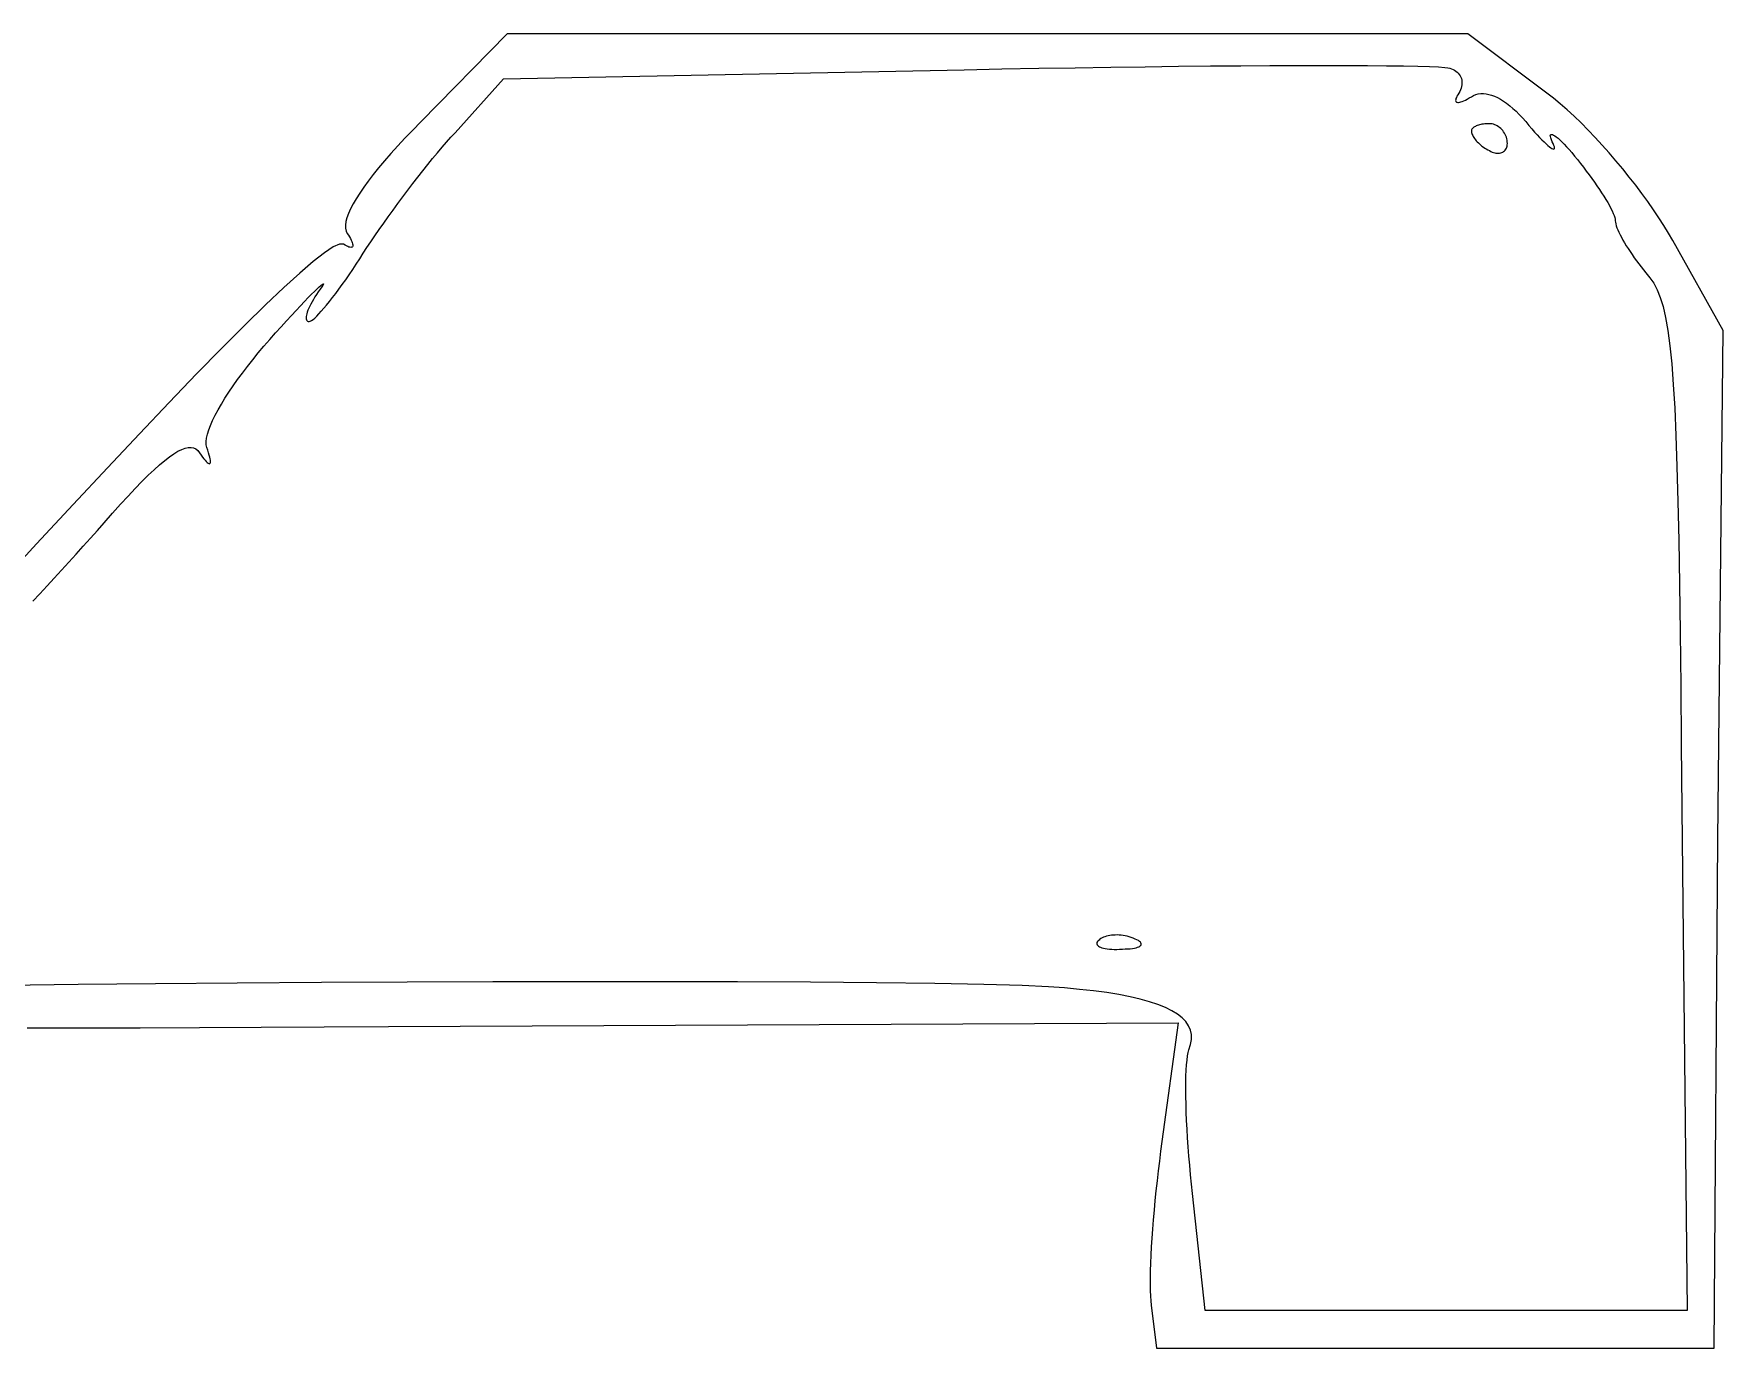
# Model space of a CAD drawing. Header units: metres. Extents: x -108.8 to -17.6, y -35.7 to 35.8.
# Drawn here: x -100.46 to -87.2, y 1.29 to 11.61 of the extents above; entities that cross this region are included whole.
import ezdxf

# ---------------------------------------------------------------- set-up
doc = ezdxf.new("R2010")
doc.units = ezdxf.units.M

msp = doc.modelspace()

# ---------------------------------------------------------------- linework, layer by layer
for p, q in [((-96.7424, 11.6089), (-97.4198, 10.9174)), ((-89.2071, 11.6089), (-96.7424, 11.6089)), ((-88.5862, 11.1432), (-89.2071, 11.6089)), ((-96.7707, 11.2561), (-93.1582, 11.3267)), ((-93.1582, 11.3267), (-92.8619, 11.3327)), ((-92.8619, 11.3327), (-92.5707, 11.3381)), ((-92.5707, 11.3381), (-92.2856, 11.3429)), ((-92.2856, 11.3429), (-92.0075, 11.3471)), ((-92.0075, 11.3471), (-91.7376, 11.3507)), ((-91.7376, 11.3507), (-91.4769, 11.3537)), ((-91.4769, 11.3537), (-91.2263, 11.3562)), ((-91.2263, 11.3562), (-90.9869, 11.358)), ((-90.9869, 11.358), (-90.7598, 11.3594)), ((-90.7598, 11.3594), (-90.5459, 11.3602)), ((-90.5459, 11.3602), (-90.3463, 11.3604)), ((-90.3463, 11.3604), (-90.162, 11.3602)), ((-90.162, 11.3602), (-89.9941, 11.3594)), ((-89.9941, 11.3594), (-89.8435, 11.3582)), ((-89.8435, 11.3582), (-89.7113, 11.3564)), ((-89.7113, 11.3564), (-89.5986, 11.3542)), ((-89.5986, 11.3542), (-89.5063, 11.3515)), ((-89.5063, 11.3515), (-89.4355, 11.3484)), ((-89.4355, 11.3484), (-89.3871, 11.3448)), ((-89.3871, 11.3448), (-89.3623, 11.3408)), ((-89.3623, 11.3408), (-89.3479, 11.338)), ((-89.3479, 11.338), (-89.3344, 11.3341)), ((-89.3344, 11.3341), (-89.3218, 11.329)), ((-89.3218, 11.329), (-89.3102, 11.3229)), ((-89.3102, 11.3229), (-89.2995, 11.3159)), ((-89.2995, 11.3159), (-89.2898, 11.3079)), ((-89.2898, 11.3079), (-89.2812, 11.2991)), ((-89.2812, 11.2991), (-89.2736, 11.2895)), ((-89.2736, 11.2895), (-89.2671, 11.2793)), ((-89.2671, 11.2793), (-89.2618, 11.2684)), ((-89.2618, 11.2684), (-89.2576, 11.2571)), ((-97.1517, 10.8328), (-96.7707, 11.2561)), ((-89.2776, 11.1432), (-89.2854, 11.131)), ((-89.2699, 11.156), (-89.2776, 11.1432)), ((-89.2636, 11.1689), (-89.2699, 11.156)), ((-89.2588, 11.1819), (-89.2636, 11.1689)), ((-89.2553, 11.1949), (-89.2588, 11.1819)), ((-89.2576, 11.2571), (-89.2546, 11.2453)), ((-89.2532, 11.2078), (-89.2553, 11.1949)), ((-89.2546, 11.2453), (-89.2529, 11.2331)), ((-89.2524, 11.2206), (-89.2532, 11.2078)), ((-89.2529, 11.2331), (-89.2524, 11.2206)), ((-89.1434, 11.1315), (-89.1245, 11.1364)), ((-89.1245, 11.1364), (-89.1048, 11.1389)), ((-89.1048, 11.1389), (-89.0845, 11.1393)), ((-89.0845, 11.1393), (-89.0636, 11.1373)), ((-89.0636, 11.1373), (-89.042, 11.1332)), ((-89.042, 11.1332), (-89.0199, 11.127)), ((-88.5347, 11.1031), (-88.5862, 11.1432)), ((-89.3019, 11.0932), (-89.3026, 11.0864)), ((-89.3026, 11.0864), (-89.3018, 11.0808)), ((-89.2999, 11.101), (-89.3019, 11.0932)), ((-89.3018, 11.0808), (-89.2998, 11.0764)), ((-89.2965, 11.1099), (-89.2999, 11.101)), ((-89.2998, 11.0764), (-89.2964, 11.0731)), ((-89.2917, 11.1199), (-89.2965, 11.1099)), ((-89.2964, 11.0731), (-89.2918, 11.0709)), ((-89.2918, 11.0709), (-89.2858, 11.0699)), ((-89.2854, 11.131), (-89.2917, 11.1199)), ((-89.2858, 11.0699), (-89.2787, 11.0701)), ((-89.2787, 11.0701), (-89.2703, 11.0714)), ((-89.2703, 11.0714), (-89.2607, 11.074)), ((-89.2607, 11.074), (-89.2499, 11.0777)), ((-89.2499, 11.0777), (-89.2379, 11.0827)), ((-89.2379, 11.0827), (-89.2248, 11.0889)), ((-89.2248, 11.0889), (-89.2106, 11.0963)), ((-89.2106, 11.0963), (-89.1953, 11.105)), ((-89.1953, 11.105), (-89.1789, 11.115)), ((-89.1789, 11.115), (-89.1615, 11.1244)), ((-89.1615, 11.1244), (-89.1434, 11.1315)), ((-89.0199, 11.127), (-88.9973, 11.1185)), ((-88.9973, 11.1185), (-88.9743, 11.1079)), ((-88.9743, 11.1079), (-88.9508, 11.0952)), ((-88.9508, 11.0952), (-88.9269, 11.0804)), ((-88.9269, 11.0804), (-88.9027, 11.0636)), ((-88.9027, 11.0636), (-88.8782, 11.0447)), ((-88.8782, 11.0447), (-88.8534, 11.0237)), ((-88.8534, 11.0237), (-88.8285, 11.0007)), ((-88.8285, 11.0007), (-88.8033, 10.9758)), ((-88.482, 11.0594), (-88.5347, 11.1031)), ((-88.4282, 11.0122), (-88.482, 11.0594)), ((-88.3737, 10.9619), (-88.4282, 11.0122)), ((-97.4198, 10.9174), (-97.4837, 10.8527)), ((-89.1687, 10.8676), (-89.1723, 10.8636)), ((-89.1644, 10.8715), (-89.1687, 10.8676)), ((-89.1593, 10.8753), (-89.1644, 10.8715)), ((-89.1536, 10.8789), (-89.1593, 10.8753)), ((-89.1472, 10.8824), (-89.1536, 10.8789)), ((-89.1401, 10.8857), (-89.1472, 10.8824)), ((-89.1324, 10.8887), (-89.1401, 10.8857)), ((-89.124, 10.8916), (-89.1324, 10.8887)), ((-89.1151, 10.8942), (-89.124, 10.8916)), ((-89.1056, 10.8965), (-89.1151, 10.8942)), ((-89.0955, 10.8985), (-89.1056, 10.8965)), ((-89.085, 10.9002), (-89.0955, 10.8985)), ((-89.0739, 10.9015), (-89.085, 10.9002)), ((-89.0623, 10.9025), (-89.0739, 10.9015)), ((-89.0503, 10.9031), (-89.0623, 10.9025)), ((-89.0378, 10.9033), (-89.0503, 10.9031)), ((-89.0272, 10.9028), (-89.0378, 10.9033)), ((-89.0167, 10.9013), (-89.0272, 10.9028)), ((-89.0063, 10.8988), (-89.0167, 10.9013)), ((-88.996, 10.8953), (-89.0063, 10.8988)), ((-88.986, 10.891), (-88.996, 10.8953)), ((-88.9762, 10.8858), (-88.986, 10.891)), ((-88.9667, 10.8798), (-88.9762, 10.8858)), ((-88.9576, 10.8731), (-88.9667, 10.8798)), ((-88.9489, 10.8656), (-88.9576, 10.8731)), ((-88.8033, 10.9758), (-88.7781, 10.9489)), ((-88.7781, 10.9489), (-88.7527, 10.92)), ((-88.7527, 10.92), (-88.7273, 10.8892)), ((-88.7273, 10.8892), (-88.7046, 10.8627)), ((-88.3188, 10.9088), (-88.3737, 10.9619)), ((-88.2635, 10.8533), (-88.3188, 10.9088)), ((-97.5442, 10.7897), (-97.6012, 10.7285)), ((-97.4837, 10.8527), (-97.5442, 10.7897)), ((-97.2537, 10.7181), (-97.2183, 10.759)), ((-97.2183, 10.759), (-97.1842, 10.7974)), ((-97.1842, 10.7974), (-97.1517, 10.8328)), ((-89.1785, 10.8511), (-89.1789, 10.8469)), ((-89.1789, 10.8469), (-89.1785, 10.8403)), ((-89.1772, 10.8553), (-89.1785, 10.8511)), ((-89.1785, 10.8403), (-89.1772, 10.8334)), ((-89.1752, 10.8595), (-89.1772, 10.8553)), ((-89.1772, 10.8334), (-89.1752, 10.8261)), ((-89.1723, 10.8636), (-89.1752, 10.8595)), ((-89.1752, 10.8261), (-89.1723, 10.8185)), ((-89.1723, 10.8185), (-89.1687, 10.8107)), ((-89.1687, 10.8107), (-89.1644, 10.8027)), ((-89.1644, 10.8027), (-89.1593, 10.7945)), ((-89.1593, 10.7945), (-89.1536, 10.7861)), ((-89.1536, 10.7861), (-89.1472, 10.7777)), ((-89.1472, 10.7777), (-89.1401, 10.7693)), ((-89.1401, 10.7693), (-89.1324, 10.7608)), ((-89.1324, 10.7608), (-89.124, 10.7524)), ((-89.124, 10.7524), (-89.1151, 10.7441)), ((-89.1151, 10.7441), (-89.1056, 10.7359)), ((-89.1056, 10.7359), (-89.0955, 10.7278)), ((-88.9408, 10.8575), (-88.9489, 10.8656)), ((-88.9331, 10.8487), (-88.9408, 10.8575)), ((-88.926, 10.8393), (-88.9331, 10.8487)), ((-88.9196, 10.8294), (-88.926, 10.8393)), ((-88.9138, 10.819), (-88.9196, 10.8294)), ((-88.9088, 10.8081), (-88.9138, 10.819)), ((-88.9046, 10.7968), (-88.9088, 10.8081)), ((-88.9012, 10.7851), (-88.9046, 10.7968)), ((-88.8987, 10.773), (-88.9012, 10.7851)), ((-88.8972, 10.7607), (-88.8987, 10.773)), ((-88.8987, 10.7282), (-88.8972, 10.7378)), ((-88.8967, 10.7481), (-88.8972, 10.7607)), ((-88.8972, 10.7378), (-88.8967, 10.7481)), ((-88.7046, 10.8627), (-88.683, 10.838)), ((-88.683, 10.838), (-88.6625, 10.8154)), ((-88.6625, 10.8154), (-88.6432, 10.7947)), ((-88.6432, 10.7947), (-88.6252, 10.7761)), ((-88.6252, 10.7761), (-88.6086, 10.7596)), ((-88.6086, 10.7596), (-88.5933, 10.7451)), ((-88.5933, 10.7451), (-88.5794, 10.7328)), ((-88.5599, 10.8098), (-88.5587, 10.8156)), ((-88.5591, 10.8017), (-88.5599, 10.8098)), ((-88.5563, 10.791), (-88.5591, 10.8017)), ((-88.5587, 10.8156), (-88.5554, 10.8188)), ((-88.5512, 10.7779), (-88.5563, 10.791)), ((-88.5554, 10.8188), (-88.5503, 10.8197)), ((-88.5439, 10.7622), (-88.5512, 10.7779)), ((-88.5503, 10.8197), (-88.5434, 10.8182)), ((-88.5365, 10.7466), (-88.5439, 10.7622)), ((-88.5434, 10.8182), (-88.5348, 10.8143)), ((-88.5311, 10.7334), (-88.5365, 10.7466)), ((-88.5348, 10.8143), (-88.5245, 10.8081)), ((-88.5245, 10.8081), (-88.5126, 10.7995)), ((-88.5126, 10.7995), (-88.4992, 10.7886)), ((-88.4992, 10.7886), (-88.4843, 10.7755)), ((-88.4843, 10.7755), (-88.4681, 10.76)), ((-88.4681, 10.76), (-88.4506, 10.7424)), ((-88.4506, 10.7424), (-88.4319, 10.7225)), ((-88.2082, 10.7955), (-88.2635, 10.8533)), ((-88.1532, 10.7359), (-88.2082, 10.7955)), ((-88.0986, 10.6747), (-88.1532, 10.7359)), ((-97.7046, 10.6121), (-97.751, 10.5569)), ((-97.6547, 10.6693), (-97.7046, 10.6121)), ((-97.6012, 10.7285), (-97.6547, 10.6693)), ((-97.3658, 10.5823), (-97.3276, 10.6295)), ((-97.3276, 10.6295), (-97.2902, 10.6748)), ((-97.2902, 10.6748), (-97.2537, 10.7181)), ((-89.0955, 10.7278), (-89.085, 10.72)), ((-89.085, 10.72), (-89.0739, 10.7124)), ((-89.0739, 10.7124), (-89.0623, 10.7051)), ((-89.0623, 10.7051), (-89.0503, 10.6982)), ((-89.0503, 10.6982), (-89.0378, 10.6917)), ((-89.0378, 10.6917), (-89.0272, 10.6858)), ((-89.0272, 10.6858), (-89.0167, 10.681)), ((-89.0167, 10.681), (-89.0063, 10.6773)), ((-89.0063, 10.6773), (-88.996, 10.6745)), ((-88.996, 10.6745), (-88.986, 10.6727)), ((-88.986, 10.6727), (-88.9762, 10.6718)), ((-88.9762, 10.6718), (-88.9667, 10.6719)), ((-88.9667, 10.6719), (-88.9576, 10.6729)), ((-88.9576, 10.6729), (-88.9489, 10.6748)), ((-88.9489, 10.6748), (-88.9408, 10.6776)), ((-88.9408, 10.6776), (-88.9331, 10.6811)), ((-88.9331, 10.6811), (-88.926, 10.6856)), ((-88.926, 10.6856), (-88.9196, 10.6908)), ((-88.9196, 10.6908), (-88.9138, 10.6968)), ((-88.9138, 10.6968), (-88.9088, 10.7036)), ((-88.9088, 10.7036), (-88.9046, 10.7111)), ((-88.9046, 10.7111), (-88.9012, 10.7193)), ((-88.9012, 10.7193), (-88.8987, 10.7282)), ((-88.5794, 10.7328), (-88.5671, 10.7226)), ((-88.5671, 10.7226), (-88.5562, 10.7146)), ((-88.5562, 10.7146), (-88.547, 10.7088)), ((-88.547, 10.7088), (-88.5394, 10.7053)), ((-88.5394, 10.7053), (-88.5334, 10.7041)), ((-88.5334, 10.7041), (-88.5293, 10.7052)), ((-88.5278, 10.7227), (-88.5311, 10.7334)), ((-88.5293, 10.7052), (-88.5269, 10.7086)), ((-88.5264, 10.7145), (-88.5278, 10.7227)), ((-88.5269, 10.7086), (-88.5264, 10.7145)), ((-88.4319, 10.7225), (-88.412, 10.7004)), ((-88.412, 10.7004), (-88.3911, 10.6761)), ((-88.3911, 10.6761), (-88.3692, 10.6497)), ((-88.3692, 10.6497), (-88.3463, 10.6211)), ((-88.3463, 10.6211), (-88.3232, 10.5914)), ((-88.0447, 10.6123), (-88.0986, 10.6747)), ((-87.9918, 10.5489), (-88.0447, 10.6123)), ((-97.7937, 10.5038), (-97.8327, 10.453)), ((-97.751, 10.5569), (-97.7937, 10.5038)), ((-97.4828, 10.4328), (-97.4436, 10.4837)), ((-97.4436, 10.4837), (-97.4045, 10.5336)), ((-97.4045, 10.5336), (-97.3658, 10.5823)), ((-88.3232, 10.5914), (-88.3003, 10.5616)), ((-88.3003, 10.5616), (-88.2779, 10.5318)), ((-88.2779, 10.5318), (-88.2559, 10.5021)), ((-88.2559, 10.5021), (-88.2345, 10.4727)), ((-88.2345, 10.4727), (-88.2139, 10.4437)), ((-87.94, 10.4848), (-87.9918, 10.5489)), ((-87.8897, 10.4205), (-87.94, 10.4848)), ((-97.8996, 10.3583), (-97.9273, 10.3145)), ((-97.868, 10.4045), (-97.8996, 10.3583)), ((-97.8327, 10.453), (-97.868, 10.4045)), ((-97.5611, 10.3292), (-97.5221, 10.3812)), ((-97.5221, 10.3812), (-97.4828, 10.4328)), ((-88.2139, 10.4437), (-88.194, 10.4151)), ((-88.194, 10.4151), (-88.175, 10.3872)), ((-88.175, 10.3872), (-88.1569, 10.36)), ((-88.1569, 10.36), (-88.14, 10.3336)), ((-87.8411, 10.356), (-87.8897, 10.4205)), ((-87.7944, 10.2919), (-87.8411, 10.356)), ((-97.9711, 10.2346), (-97.9872, 10.1986)), ((-97.9511, 10.2733), (-97.9711, 10.2346)), ((-97.9273, 10.3145), (-97.9511, 10.2733)), ((-97.675, 10.1733), (-97.6377, 10.225)), ((-97.6377, 10.225), (-97.5997, 10.277)), ((-97.5997, 10.277), (-97.5611, 10.3292)), ((-88.14, 10.3336), (-88.1241, 10.3082)), ((-88.1241, 10.3082), (-88.1096, 10.2838)), ((-88.1096, 10.2838), (-88.0964, 10.2606)), ((-88.0964, 10.2606), (-88.0847, 10.2387)), ((-88.0847, 10.2387), (-88.0745, 10.2183)), ((-88.0745, 10.2183), (-88.0659, 10.1993)), ((-87.7499, 10.2284), (-87.7944, 10.2919)), ((-87.7078, 10.1657), (-87.7499, 10.2284)), ((-98.0072, 10.1349), (-98.0112, 10.1073)), ((-98.0112, 10.1073), (-98.0111, 10.0827)), ((-98.0111, 10.0827), (-98.0068, 10.0611)), ((-97.9992, 10.1654), (-98.0072, 10.1349)), ((-97.9872, 10.1986), (-97.9992, 10.1654)), ((-97.7801, 10.0236), (-97.7464, 10.0724)), ((-97.7464, 10.0724), (-97.7112, 10.1224)), ((-97.7112, 10.1224), (-97.675, 10.1733)), ((-88.0659, 10.1993), (-88.0591, 10.1821)), ((-88.0591, 10.1821), (-88.0541, 10.1666)), ((-88.0541, 10.1666), (-88.051, 10.153)), ((-88.051, 10.153), (-88.05, 10.1413)), ((-88.05, 10.1413), (-88.0492, 10.1299)), ((-88.0492, 10.1299), (-88.0467, 10.1169)), ((-88.0467, 10.1169), (-88.0427, 10.1024)), ((-88.0427, 10.1024), (-88.0372, 10.0866)), ((-88.0372, 10.0866), (-88.0304, 10.0694)), ((-87.6684, 10.1042), (-87.7078, 10.1657)), ((-87.6318, 10.0443), (-87.6684, 10.1042)), ((-98.0573, 9.95886), (-98.1072, 9.93652)), ((-98.0266, 9.95789), (-98.0573, 9.95886)), ((-98.0144, 9.95015), (-98.0266, 9.95789)), ((-98.0033, 9.94386), (-98.0144, 9.95015)), ((-98.0068, 10.0611), (-97.9983, 10.0425)), ((-97.9933, 9.939), (-98.0033, 9.94386)), ((-97.9983, 10.0425), (-97.9884, 10.0282)), ((-97.9884, 10.0282), (-97.9797, 10.0146)), ((-97.9797, 10.0146), (-97.9722, 10.002)), ((-97.9722, 10.002), (-97.966, 9.99039)), ((-97.966, 9.99039), (-97.9611, 9.97971)), ((-97.9611, 9.97971), (-97.9573, 9.97003)), ((-97.9573, 9.97003), (-97.9547, 9.9614)), ((-97.9542, 9.942), (-97.9564, 9.93784)), ((-97.9547, 9.9614), (-97.9534, 9.95381)), ((-97.9532, 9.94734), (-97.9542, 9.942)), ((-97.9534, 9.95381), (-97.9532, 9.94734)), ((-97.8428, 9.93077), (-97.8123, 9.97629)), ((-97.8123, 9.97629), (-97.7801, 10.0236)), ((-88.0304, 10.0694), (-88.0222, 10.0511)), ((-88.0222, 10.0511), (-88.0127, 10.0318)), ((-88.0127, 10.0318), (-88.0021, 10.0115)), ((-88.0021, 10.0115), (-87.9904, 9.99036)), ((-87.9904, 9.99036), (-87.9777, 9.96846)), ((-87.9777, 9.96846), (-87.964, 9.94594)), ((-87.964, 9.94594), (-87.9494, 9.92288)), ((-87.5984, 9.9861), (-87.6318, 10.0443)), ((-87.2033, 9.28055), (-87.5984, 9.9861)), ((-98.2638, 9.82263), (-98.3703, 9.73145)), ((-98.1761, 9.89107), (-98.2638, 9.82263)), ((-98.1072, 9.93652), (-98.1761, 9.89107)), ((-97.9843, 9.93553), (-97.9933, 9.939)), ((-97.9765, 9.93341), (-97.9843, 9.93553)), ((-97.9698, 9.9326), (-97.9765, 9.93341)), ((-97.9642, 9.93311), (-97.9698, 9.9326)), ((-97.9597, 9.93484), (-97.9642, 9.93311)), ((-97.9564, 9.93784), (-97.9597, 9.93484)), ((-97.9266, 9.80029), (-97.8989, 9.84332)), ((-97.8989, 9.84332), (-97.8713, 9.88733)), ((-97.8713, 9.88733), (-97.8428, 9.93077)), ((-87.9494, 9.92288), (-87.934, 9.89941)), ((-87.934, 9.89941), (-87.9179, 9.87561)), ((-87.9179, 9.87561), (-87.9012, 9.85161)), ((-87.9012, 9.85161), (-87.8838, 9.82748)), ((-87.8838, 9.82748), (-87.866, 9.80338)), ((-98.3703, 9.73145), (-98.4953, 9.61765)), ((-98.0357, 9.64081), (-98.0089, 9.67853)), ((-98.0089, 9.67853), (-97.9817, 9.71777)), ((-97.9817, 9.71777), (-97.9543, 9.75841)), ((-97.9543, 9.75841), (-97.9266, 9.80029)), ((-87.866, 9.80338), (-87.8477, 9.77937)), ((-87.8477, 9.77937), (-87.829, 9.75558)), ((-87.829, 9.75558), (-87.8101, 9.7321)), ((-87.8101, 9.7321), (-87.7777, 9.69418)), ((-87.7777, 9.69418), (-87.7481, 9.65094)), ((-98.4953, 9.61765), (-98.6388, 9.48145)), ((-98.3035, 9.53804), (-98.2773, 9.56451)), ((-98.2773, 9.56451), (-98.2541, 9.58746)), ((-98.2505, 9.54379), (-98.2621, 9.52451)), ((-98.2541, 9.58746), (-98.2339, 9.60681)), ((-98.2379, 9.56371), (-98.2505, 9.54379)), ((-98.2244, 9.58415), (-98.2379, 9.56371)), ((-98.2339, 9.60681), (-98.217, 9.62248)), ((-98.21, 9.6051), (-98.2244, 9.58415)), ((-98.217, 9.62248), (-98.2033, 9.63438)), ((-98.1973, 9.62195), (-98.21, 9.6051)), ((-98.2033, 9.63438), (-98.1931, 9.64244)), ((-98.1887, 9.63443), (-98.1973, 9.62195)), ((-98.1931, 9.64244), (-98.1864, 9.64655)), ((-98.1841, 9.64264), (-98.1887, 9.63443)), ((-98.1864, 9.64655), (-98.1833, 9.64664)), ((-98.1833, 9.64664), (-98.1841, 9.64264)), ((-98.1121, 9.53828), (-98.0874, 9.57056)), ((-98.0874, 9.57056), (-98.0619, 9.60478)), ((-98.0619, 9.60478), (-98.0357, 9.64081)), ((-87.7481, 9.65094), (-87.7212, 9.60025)), ((-87.7212, 9.60025), (-87.6968, 9.53996)), ((-98.6388, 9.48145), (-98.8005, 9.323)), ((-98.4353, 9.39874), (-98.3985, 9.43842)), ((-98.3985, 9.43842), (-98.3642, 9.47491)), ((-98.3642, 9.47491), (-98.3325, 9.50815)), ((-98.3325, 9.50815), (-98.3035, 9.53804)), ((-98.3147, 9.41197), (-98.3177, 9.39987)), ((-98.3105, 9.42519), (-98.3147, 9.41197)), ((-98.3052, 9.43945), (-98.3105, 9.42519)), ((-98.2987, 9.45474), (-98.3052, 9.43945)), ((-98.2912, 9.47093), (-98.2987, 9.45474)), ((-98.2825, 9.48801), (-98.2912, 9.47093)), ((-98.2728, 9.50589), (-98.2825, 9.48801)), ((-98.2621, 9.52451), (-98.2728, 9.50589)), ((-98.2365, 9.39322), (-98.2192, 9.41092)), ((-98.2192, 9.41092), (-98.2004, 9.4314)), ((-98.2004, 9.4314), (-98.1802, 9.45451)), ((-98.1802, 9.45451), (-98.1586, 9.48012)), ((-98.1586, 9.48012), (-98.1359, 9.50809)), ((-98.1359, 9.50809), (-98.1121, 9.53828)), ((-87.6968, 9.53996), (-87.6747, 9.46796)), ((-87.6747, 9.46796), (-87.6549, 9.3821)), ((-98.8005, 9.323), (-98.9804, 9.14249)), ((-98.5595, 9.26152), (-98.5159, 9.31021)), ((-98.5159, 9.31021), (-98.4745, 9.35597)), ((-98.4745, 9.35597), (-98.4353, 9.39874)), ((-98.3194, 9.38896), (-98.3199, 9.3793)), ((-98.3199, 9.3793), (-98.3191, 9.37094)), ((-98.3177, 9.39987), (-98.3194, 9.38896)), ((-98.3191, 9.37094), (-98.317, 9.36397)), ((-98.317, 9.36397), (-98.3135, 9.35843)), ((-98.3135, 9.35843), (-98.3087, 9.3544)), ((-98.3087, 9.3544), (-98.3024, 9.35194)), ((-98.3024, 9.35194), (-98.2947, 9.3511)), ((-98.2947, 9.3511), (-98.2872, 9.35287)), ((-98.2872, 9.35287), (-98.2775, 9.35812)), ((-98.2775, 9.35812), (-98.2657, 9.36667)), ((-98.2657, 9.36667), (-98.252, 9.37842)), ((-98.252, 9.37842), (-98.2365, 9.39322)), ((-87.6549, 9.3821), (-87.6372, 9.28021)), ((-87.6372, 9.28021), (-87.6214, 9.1602)), ((-87.2457, 5.28711), (-87.2033, 9.28055)), ((-98.6955, 9.10399), (-98.651, 9.157)), ((-98.651, 9.157), (-98.6051, 9.20999)), ((-98.6051, 9.20999), (-98.5595, 9.26152)), ((-87.6214, 9.1602), (-87.6073, 9.01991)), ((-98.9804, 9.14249), (-99.1784, 8.94012)), ((-98.7797, 8.99866), (-98.7385, 9.05115)), ((-98.7385, 9.05115), (-98.6955, 9.10399)), ((-87.6073, 9.01991), (-87.5949, 8.85721)), ((-99.1784, 8.94012), (-99.3942, 8.71605)), ((-98.8921, 8.84528), (-98.8567, 8.89554)), ((-98.8567, 8.89554), (-98.8192, 8.94673)), ((-98.8192, 8.94673), (-98.7797, 8.99866)), ((-98.9843, 8.702), (-98.9561, 8.74832)), ((-98.9561, 8.74832), (-98.9253, 8.79614)), ((-98.9253, 8.79614), (-98.8921, 8.84528)), ((-87.5949, 8.85721), (-87.584, 8.66995)), ((-99.3942, 8.71605), (-99.6278, 8.47046)), ((-99.0528, 8.57394), (-99.0328, 8.61461)), ((-99.0328, 8.61461), (-99.01, 8.65736)), ((-99.01, 8.65736), (-98.9843, 8.702)), ((-87.584, 8.66995), (-87.5744, 8.45601)), ((-99.0937, 8.46628), (-99.0833, 8.49959)), ((-99.0833, 8.49959), (-99.0697, 8.53554)), ((-99.0697, 8.53554), (-99.0528, 8.57394)), ((-99.6278, 8.47046), (-99.8789, 8.20354)), ((-99.2959, 8.347), (-99.269, 8.35681)), ((-99.269, 8.35681), (-99.2445, 8.362)), ((-99.2445, 8.362), (-99.2224, 8.36264)), ((-99.2224, 8.36264), (-99.2025, 8.35881)), ((-99.2025, 8.35881), (-99.1848, 8.35054)), ((-99.1848, 8.35054), (-99.1691, 8.33792)), ((-99.1038, 8.40837), (-99.1006, 8.43581)), ((-99.1033, 8.38414), (-99.1038, 8.40837)), ((-99.099, 8.36333), (-99.1033, 8.38414)), ((-99.1006, 8.43581), (-99.0937, 8.46628)), ((-99.0912, 8.34109), (-99.099, 8.36333)), ((-87.5744, 8.45601), (-87.566, 8.21323)), ((-99.5125, 8.18767), (-99.4694, 8.2265)), ((-99.4694, 8.2265), (-99.4292, 8.26035)), ((-99.4292, 8.26035), (-99.3918, 8.28925)), ((-99.3918, 8.28925), (-99.3572, 8.31328)), ((-99.3572, 8.31328), (-99.3252, 8.3325)), ((-99.3252, 8.3325), (-99.2959, 8.347)), ((-99.1691, 8.33792), (-99.1554, 8.32098)), ((-99.1554, 8.32098), (-99.1432, 8.30299)), ((-99.1432, 8.30299), (-99.1318, 8.28712)), ((-99.1318, 8.28712), (-99.1212, 8.27336)), ((-99.1212, 8.27336), (-99.1116, 8.26172)), ((-99.1116, 8.26172), (-99.103, 8.2522)), ((-99.103, 8.2522), (-99.0952, 8.2448)), ((-99.0952, 8.2448), (-99.0885, 8.2395)), ((-99.0846, 8.32098), (-99.0912, 8.34109)), ((-99.0885, 8.2395), (-99.0827, 8.23633)), ((-99.0792, 8.30299), (-99.0846, 8.32098)), ((-99.0827, 8.23633), (-99.078, 8.23526)), ((-99.0751, 8.28712), (-99.0792, 8.30299)), ((-99.078, 8.23526), (-99.0743, 8.23633)), ((-99.0721, 8.27336), (-99.0751, 8.28712)), ((-99.0743, 8.23633), (-99.0717, 8.2395)), ((-99.0703, 8.26172), (-99.0721, 8.27336)), ((-99.0717, 8.2395), (-99.0701, 8.2448)), ((-99.0696, 8.2522), (-99.0703, 8.26172)), ((-99.0701, 8.2448), (-99.0696, 8.2522)), ((-99.8789, 8.20354), (-100.148, 7.91545)), ((-99.6603, 8.04057), (-99.6079, 8.09477)), ((-99.6079, 8.09477), (-99.5587, 8.14378)), ((-99.5587, 8.14378), (-99.5125, 8.18767)), ((-87.566, 8.21323), (-87.5586, 7.93948)), ((-99.7749, 7.91637), (-99.7159, 7.98112)), ((-99.7159, 7.98112), (-99.6603, 8.04057)), ((-100.148, 7.91545), (-100.434, 7.6064)), ((-99.9033, 7.77066), (-99.8374, 7.84624)), ((-99.8374, 7.84624), (-99.7749, 7.91637)), ((-87.5586, 7.93948), (-87.5521, 7.63263)), ((-100.012, 7.64957), (-99.9569, 7.71069)), ((-99.9569, 7.71069), (-99.9033, 7.77066)), ((-100.434, 7.6064), (-100.737, 7.27655)), ((-100.124, 7.52501), (-100.068, 7.58757)), ((-100.068, 7.58757), (-100.012, 7.64957)), ((-87.5521, 7.63263), (-87.5464, 7.29054)), ((-100.238, 7.39944), (-100.181, 7.46219)), ((-100.181, 7.46219), (-100.124, 7.52501)), ((-100.352, 7.2753), (-100.296, 7.33704)), ((-100.296, 7.33704), (-100.238, 7.39944)), ((-87.5464, 7.29054), (-87.5412, 6.91107)), ((-100.464, 7.15506), (-100.409, 7.21454)), ((-100.409, 7.21454), (-100.352, 7.2753)), ((-87.5412, 6.91107), (-87.5365, 6.49208)), ((-87.5365, 6.49208), (-87.5321, 6.03143)), ((-87.5321, 6.03143), (-87.5279, 5.52699)), ((-87.5279, 5.52699), (-87.4855, 1.59)), ((-87.2739, 1.29366), (-87.2457, 5.28711)), ((-92.0847, 4.5087), (-92.0929, 4.50302)), ((-92.0755, 4.51393), (-92.0847, 4.5087)), ((-92.0652, 4.51866), (-92.0755, 4.51393)), ((-92.054, 4.52289), (-92.0652, 4.51866)), ((-92.042, 4.5266), (-92.054, 4.52289)), ((-92.0292, 4.52975), (-92.042, 4.5266)), ((-92.0157, 4.53232), (-92.0292, 4.52975)), ((-92.0016, 4.53432), (-92.0157, 4.53232)), ((-91.987, 4.53569), (-92.0016, 4.53432)), ((-91.972, 4.53642), (-91.987, 4.53569)), ((-91.9566, 4.5365), (-91.972, 4.53642)), ((-91.941, 4.5359), (-91.9566, 4.5365)), ((-91.9252, 4.53461), (-91.941, 4.5359)), ((-91.9094, 4.53259), (-91.9252, 4.53461)), ((-91.8935, 4.52985), (-91.9094, 4.53259)), ((-91.8777, 4.52632), (-91.8935, 4.52985)), ((-91.8621, 4.52203), (-91.8777, 4.52632)), ((-91.8468, 4.51692), (-91.8621, 4.52203)), ((-91.8318, 4.51099), (-91.8468, 4.51692)), ((-91.816, 4.50464), (-91.8318, 4.51099)), ((-92.116, 4.47803), (-92.1174, 4.47192)), ((-92.1174, 4.47192), (-92.1169, 4.466)), ((-92.1169, 4.466), (-92.1145, 4.4603)), ((-92.1127, 4.48424), (-92.116, 4.47803)), ((-92.1145, 4.4603), (-92.1103, 4.45485)), ((-92.1073, 4.49054), (-92.1127, 4.48424)), ((-92.1103, 4.45485), (-92.1044, 4.44969)), ((-92.0999, 4.49689), (-92.1073, 4.49054)), ((-92.1044, 4.44969), (-92.0968, 4.44487)), ((-92.0929, 4.50302), (-92.0999, 4.49689)), ((-92.0968, 4.44487), (-92.0875, 4.44043)), ((-92.0875, 4.44043), (-92.0767, 4.43642)), ((-92.0767, 4.43642), (-92.0643, 4.43288)), ((-92.0643, 4.43288), (-92.0505, 4.42982)), ((-92.0505, 4.42982), (-92.0352, 4.42734)), ((-92.0352, 4.42734), (-92.0185, 4.42545)), ((-92.0185, 4.42545), (-92.0005, 4.42418)), ((-92.0005, 4.42418), (-91.9813, 4.4236)), ((-91.9813, 4.4236), (-91.9608, 4.42374)), ((-91.9608, 4.42374), (-91.9392, 4.42462)), ((-91.9392, 4.42462), (-91.9164, 4.42633)), ((-91.9164, 4.42633), (-91.894, 4.42664)), ((-91.894, 4.42664), (-91.8733, 4.42755)), ((-91.8733, 4.42755), (-91.8543, 4.42905)), ((-91.8543, 4.42905), (-91.8372, 4.43106)), ((-91.8372, 4.43106), (-91.8218, 4.43359)), ((-91.8218, 4.43359), (-91.8083, 4.43661)), ((-91.8025, 4.49834), (-91.816, 4.50464)), ((-91.8083, 4.43661), (-91.7968, 4.44006)), ((-91.7913, 4.49208), (-91.8025, 4.49834)), ((-91.7968, 4.44006), (-91.7871, 4.44394)), ((-91.7823, 4.48593), (-91.7913, 4.49208)), ((-91.7871, 4.44394), (-91.7793, 4.44818)), ((-91.7755, 4.4799), (-91.7823, 4.48593)), ((-91.7793, 4.44818), (-91.7736, 4.45279)), ((-91.7709, 4.47403), (-91.7755, 4.4799)), ((-91.7736, 4.45279), (-91.7698, 4.4577)), ((-91.7685, 4.46835), (-91.7709, 4.47403)), ((-91.7698, 4.4577), (-91.7681, 4.46291)), ((-91.7681, 4.46291), (-91.7685, 4.46835)), ((-100.108, 4.14748), (-100.673, 4.13991)), ((-99.5008, 4.15399), (-100.108, 4.14748)), ((-98.8613, 4.15945), (-99.5008, 4.15399)), ((-98.1999, 4.16382), (-98.8613, 4.15945)), ((-97.5274, 4.16704), (-98.1999, 4.16382)), ((-96.8541, 4.1691), (-97.5274, 4.16704)), ((-96.1905, 4.16995), (-96.8541, 4.1691)), ((-95.5473, 4.16959), (-96.1905, 4.16995)), ((-94.9348, 4.16797), (-95.5473, 4.16959)), ((-94.3636, 4.16504), (-94.9348, 4.16797)), ((-93.8442, 4.16081), (-94.3636, 4.16504)), ((-93.3872, 4.15521), (-93.8442, 4.16081)), ((-93.0029, 4.14824), (-93.3872, 4.15521)), ((-92.7021, 4.13983), (-93.0029, 4.14824)), ((-92.495, 4.12999), (-92.7021, 4.13983)), ((-92.3697, 4.12079), (-92.495, 4.12999)), ((-92.252, 4.11006), (-92.3697, 4.12079)), ((-92.1418, 4.09782), (-92.252, 4.11006)), ((-92.0392, 4.08405), (-92.1418, 4.09782)), ((-91.944, 4.0687), (-92.0392, 4.08405)), ((-91.8563, 4.05176), (-91.944, 4.0687)), ((-91.776, 4.03322), (-91.8563, 4.05176)), ((-91.7032, 4.01303), (-91.776, 4.03322)), ((-91.6377, 3.99121), (-91.7032, 4.01303)), ((-91.5795, 3.96771), (-91.6377, 3.99121)), ((-97.6738, 3.81955), (-91.479, 3.84776)), ((-91.479, 3.84776), (-91.606, 2.91644)), ((-91.5287, 3.94252), (-91.5795, 3.96771)), ((-91.4851, 3.91562), (-91.5287, 3.94252)), ((-91.4487, 3.88698), (-91.4851, 3.91562)), ((-91.4196, 3.85657), (-91.4487, 3.88698)), ((-91.3976, 3.8244), (-91.4196, 3.85657)), ((-100.509, 3.80824), (-100.074, 3.8083)), ((-100.074, 3.8083), (-99.6225, 3.80905)), ((-99.6225, 3.80905), (-99.1549, 3.81052)), ((-99.1549, 3.81052), (-98.6732, 3.81273)), ((-98.6732, 3.81273), (-98.179, 3.81573)), ((-98.179, 3.81573), (-97.6738, 3.81955)), ((-91.3828, 3.79042), (-91.3976, 3.8244)), ((-91.3751, 3.75462), (-91.3828, 3.79042)), ((-91.3809, 3.67749), (-91.3745, 3.71698)), ((-91.3745, 3.71698), (-91.3751, 3.75462)), ((-91.4096, 3.55457), (-91.4053, 3.58698)), ((-91.4053, 3.58698), (-91.4003, 3.61424)), ((-91.4003, 3.61424), (-91.3943, 3.63611)), ((-91.3943, 3.63611), (-91.3809, 3.67749)), ((-91.4176, 3.4296), (-91.4157, 3.47559)), ((-91.4157, 3.47559), (-91.4131, 3.51733)), ((-91.4131, 3.51733), (-91.4096, 3.55457)), ((-91.4189, 3.32611), (-91.4186, 3.37967)), ((-91.4185, 3.2692), (-91.4189, 3.32611)), ((-91.4186, 3.37967), (-91.4176, 3.4296)), ((-91.4173, 3.20924), (-91.4185, 3.2692)), ((-91.4153, 3.14653), (-91.4173, 3.20924)), ((-91.4126, 3.08136), (-91.4153, 3.14653)), ((-91.4092, 3.01404), (-91.4126, 3.08136)), ((-91.606, 2.91644), (-91.6164, 2.83977)), ((-91.4051, 2.94485), (-91.4092, 3.01404)), ((-91.4003, 2.8741), (-91.4051, 2.94485)), ((-91.6164, 2.83977), (-91.6263, 2.76237)), ((-91.3948, 2.80208), (-91.4003, 2.8741)), ((-91.3886, 2.72908), (-91.3948, 2.80208)), ((-91.6357, 2.6846), (-91.6446, 2.60678)), ((-91.6263, 2.76237), (-91.6357, 2.6846)), ((-91.3817, 2.65541), (-91.3886, 2.72908)), ((-91.3743, 2.58136), (-91.3817, 2.65541)), ((-91.653, 2.52927), (-91.6607, 2.45238)), ((-91.6446, 2.60678), (-91.653, 2.52927)), ((-91.3661, 2.50722), (-91.3743, 2.58136)), ((-91.6607, 2.45238), (-91.6679, 2.37646)), ((-91.2673, 1.59), (-91.3661, 2.50722)), ((-91.6744, 2.30186), (-91.6802, 2.22891)), ((-91.6679, 2.37646), (-91.6744, 2.30186)), ((-91.6854, 2.15796), (-91.6898, 2.08932)), ((-91.6802, 2.22891), (-91.6854, 2.15796)), ((-91.6934, 2.02338), (-91.6962, 1.96042)), ((-91.6898, 2.08932), (-91.6934, 2.02338)), ((-91.6982, 1.9008), (-91.6992, 1.84488)), ((-91.6962, 1.96042), (-91.6982, 1.9008)), ((-91.6992, 1.84488), (-91.6995, 1.79297)), ((-91.6995, 1.79297), (-91.6987, 1.74542)), ((-91.6987, 1.74542), (-91.6971, 1.70258)), ((-91.6971, 1.70258), (-91.6944, 1.66476)), ((-91.6944, 1.66476), (-91.6907, 1.63232)), ((-91.6907, 1.63232), (-91.6483, 1.29366)), ((-87.4855, 1.59), (-91.2673, 1.59)), ((-91.6483, 1.29366), (-87.2739, 1.29366))]:
    msp.add_line(p, q)

doc.saveas('drawing.dxf')
